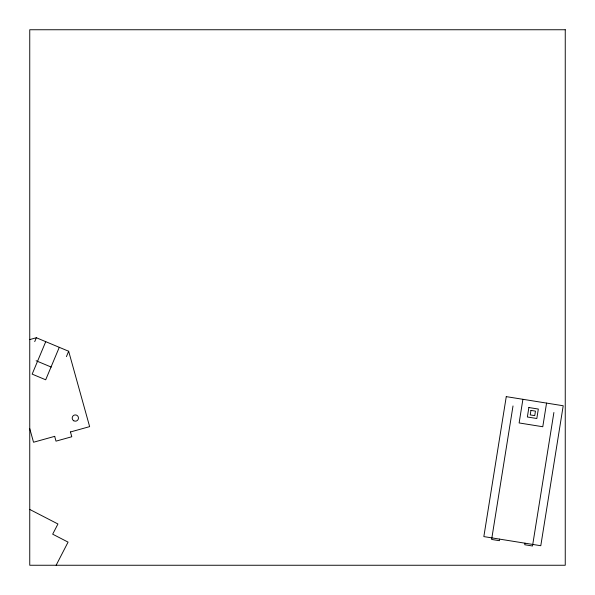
<?xml version="1.0" encoding="UTF-8"?>
<svg xmlns="http://www.w3.org/2000/svg" width="595" height="595" viewBox="0 0 595 595"><rect width="100%" height="100%" fill="white"/><g stroke="black" fill="none" stroke-linecap="round" stroke-linejoin="round"><path stroke-width="0.89" d="M513.009 405.954L491.626 539.442L499.398 540.691L499.651 539.13M522.908 399.305L519.123 422.948L542.774 426.741L546.56 403.09M524.983 543.19L524.738 544.745L532.51 545.994L553.893 412.499M34.718 341.642L36.355 337.737L68.663 351.251L89.637 426.63L70.344 432M45.741 341.664L32.16 374.129L45.696 379.788L59.277 347.324M66.409 356.628L68.663 351.251M56.138 565.25L68.068 542.119L52.68 534.184L57.938 523.987L29.75 509.446M29.75 339.574L36.355 337.737M54.785 436.328L33.536 442.241L29.75 428.638M36.131 360.763L51.23 367.078M70.455 431.97L71.787 436.752L56.004 441.14L54.673 436.358M506.263 396.634L483.847 536.601L540.788 545.719L563.212 405.76L506.263 396.634M528.873 407.53L527.356 416.991L536.816 418.508L538.334 409.048L528.873 407.53M530.948 410.409L530.227 414.916L534.734 415.637L535.455 411.13L530.948 410.409M565.25 29.75L29.75 29.75L29.75 565.25L565.25 565.25L565.25 29.75M73.758 420.777A3.154 3.154 0 0 0 78.481 418.054A3.154 3.154 0 0 0 73.758 415.325A3.154 3.154 0 0 0 73.758 420.777"/></g></svg>
